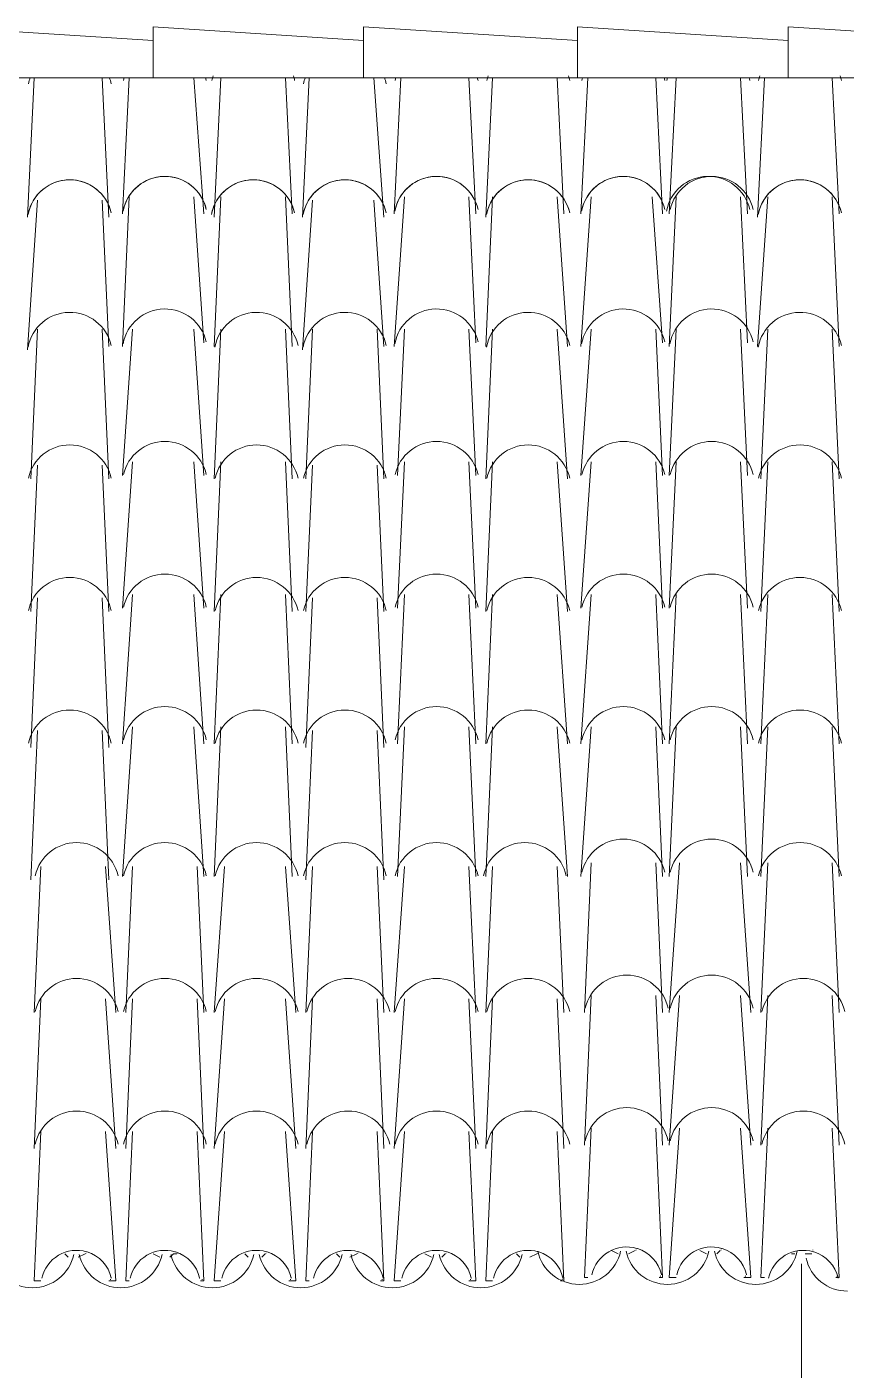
# Model space of a CAD drawing. Header units: millimetres. Extents: x -84160 to -61260, y -8771 to -3734.
# Drawn here: x -72131 to -70594, y -6252 to -3734 of the extents above; entities that cross this region are included whole.
import ezdxf

# ---------------------------------------------------------------- set-up
doc = ezdxf.new("R2010")
doc.units = ezdxf.units.MM
doc.layers.add('A-ALV-___-___-EXI', color=250, linetype='Continuous', lineweight=35)
doc.layers.add('A-COB-___-___-EXI', color=250, linetype='Continuous', lineweight=25)

msp = doc.modelspace()

# ---------------------------------------------------------------- linework, layer by layer
at = {"layer": 'A-ALV-___-___-EXI', "color": 28, "lineweight": 15}
msp.add_line((-70677.1, -8270.7), (-70677.1, -6053.4), dxfattribs=at)
at = {"layer": 'A-COB-___-___-EXI', "color": 28, "lineweight": 15}
for p, q in [((-72129.8, -4091), (-72117, -3829.7)), ((-71976.9, -4091), (-71989.6, -3829.7)), ((-71951.4, -4084.6), (-71938.6, -3829.7)), ((-71798.5, -4084.6), (-71817.6, -3829.7)), ((-71779.3, -4091), (-71766.6, -3829.7)), ((-71632.8, -4084.6), (-71645.5, -3829.7)), ((-71613.7, -4091), (-71600.9, -3829.7)), ((-71460.8, -4091), (-71479.9, -3829.7)), ((-71441.6, -4084.6), (-71428.9, -3829.7)), ((-71288.7, -4084.6), (-71301.5, -3829.7)), ((-71269.6, -4091), (-71256.9, -3829.7)), ((-71123.1, -4084.6), (-71135.8, -3829.7)), ((-71091.2, -4084.6), (-71078.5, -3829.7)), ((-70938.3, -4084.6), (-70951, -3829.7)), ((-70925.5, -4084.6), (-70912.8, -3829.7)), ((-70779, -4084.6), (-70791.7, -3829.7)), ((-70759.9, -4091), (-70747.1, -3829.7)), ((-70607, -4084.6), (-70619.7, -3829.7)), ((-71951.4, -4333.1), (-71938.6, -4052.8)), ((-71798.5, -4326.7), (-71817.6, -4052.8)), ((-71779.3, -4333.1), (-71766.6, -4052.8)), ((-71632.8, -4333.1), (-71645.5, -4052.8)), ((-71441.6, -4333.1), (-71422.5, -4052.8)), ((-71288.7, -4326.7), (-71301.5, -4052.8)), ((-71269.6, -4333.1), (-71256.9, -4052.8)), ((-71116.7, -4333.1), (-71135.8, -4052.8)), ((-71091.2, -4333.1), (-71072.1, -4052.8)), ((-70938.3, -4326.7), (-70957.4, -4052.8)), ((-70925.5, -4333.1), (-70912.8, -4052.8)), ((-70779, -4326.7), (-70791.7, -4052.8)), ((-70759.9, -4333.1), (-70740.8, -4052.8)), ((-70607, -4333.1), (-70619.7, -4052.8)), ((-72129.8, -4339.5), (-72110.7, -4059.1)), ((-71976.9, -4333.1), (-71989.6, -4059.1)), ((-71613.7, -4339.5), (-71594.6, -4059.1)), ((-71460.8, -4333.1), (-71479.9, -4059.1)), ((-72123.4, -4581.6), (-72110.7, -4301.2)), ((-71976.9, -4581.6), (-71989.6, -4301.2)), ((-71951.4, -4575.2), (-71932.3, -4301.2)), ((-71798.5, -4575.2), (-71817.6, -4301.2)), ((-71779.3, -4581.6), (-71766.6, -4301.2)), ((-71632.8, -4581.6), (-71645.5, -4301.2)), ((-71607.3, -4581.6), (-71594.6, -4301.2)), ((-71460.8, -4581.6), (-71473.5, -4301.2)), ((-71435.3, -4575.2), (-71422.5, -4301.2)), ((-71288.7, -4575.2), (-71301.5, -4301.2)), ((-71269.6, -4581.6), (-71256.9, -4301.2)), ((-71116.7, -4581.6), (-71135.8, -4301.2)), ((-71091.2, -4575.2), (-71072.1, -4301.2)), ((-70938.3, -4575.2), (-70951, -4301.2)), ((-70925.5, -4575.2), (-70912.8, -4301.2)), ((-70779, -4575.2), (-70791.7, -4301.2)), ((-70753.5, -4581.6), (-70740.8, -4301.2)), ((-70607, -4581.6), (-70619.7, -4301.2)), ((-72123.4, -4830.1), (-72110.7, -4556.1)), ((-71976.9, -4830.1), (-71989.6, -4556.1)), ((-71951.4, -4823.7), (-71932.3, -4549.7)), ((-71798.5, -4823.7), (-71817.6, -4549.7)), ((-71779.3, -4830.1), (-71766.6, -4549.7)), ((-71632.8, -4830.1), (-71645.5, -4549.7)), ((-71607.3, -4830.1), (-71594.6, -4556.1)), ((-71460.8, -4830.1), (-71473.5, -4556.1)), ((-71435.3, -4823.7), (-71422.5, -4549.7)), ((-71288.7, -4823.7), (-71301.5, -4549.7)), ((-71269.6, -4830.1), (-71256.9, -4549.7)), ((-71116.7, -4830.1), (-71135.8, -4549.7)), ((-71091.2, -4823.7), (-71072.1, -4549.7)), ((-70938.3, -4823.7), (-70951, -4549.7)), ((-70925.5, -4823.7), (-70912.8, -4549.7)), ((-70779, -4823.7), (-70791.7, -4549.7)), ((-70753.5, -4830.1), (-70740.8, -4549.7)), ((-70607, -4830.1), (-70619.7, -4549.7)), ((-72123.4, -5085), (-72110.7, -4804.6)), ((-71976.9, -5085), (-71989.6, -4804.6)), ((-71951.4, -5078.6), (-71932.3, -4798.2)), ((-71798.5, -5078.6), (-71817.6, -4798.2)), ((-71779.3, -5078.6), (-71766.6, -4798.2)), ((-71632.8, -5078.6), (-71645.5, -4798.2)), ((-71607.3, -5085), (-71594.6, -4804.6)), ((-71460.8, -5085), (-71473.5, -4804.6)), ((-71435.3, -5078.6), (-71422.5, -4798.2)), ((-71288.7, -5078.6), (-71301.5, -4798.2)), ((-71269.6, -5078.6), (-71256.9, -4798.2)), ((-71116.7, -5078.6), (-71135.8, -4798.2)), ((-71091.2, -5078.6), (-71072.1, -4798.2)), ((-70938.3, -5078.6), (-70951, -4798.2)), ((-70925.5, -5078.6), (-70912.8, -4798.2)), ((-70779, -5078.6), (-70791.7, -4798.2)), ((-70753.5, -5078.6), (-70740.8, -4798.2)), ((-70607, -5078.6), (-70619.7, -4798.2)), ((-72123.4, -5333.4), (-72110.7, -5053.1)), ((-71976.9, -5333.4), (-71989.6, -5053.1)), ((-71951.4, -5327.1), (-71932.3, -5046.7)), ((-71798.5, -5327.1), (-71817.6, -5046.7)), ((-71779.3, -5327.1), (-71766.6, -5046.7)), ((-71632.8, -5327.1), (-71645.5, -5046.7)), ((-71607.3, -5333.4), (-71594.6, -5053.1)), ((-71460.8, -5333.4), (-71473.5, -5053.1)), ((-71435.3, -5327.1), (-71422.5, -5046.7)), ((-71288.7, -5327.1), (-71301.5, -5046.7)), ((-71269.6, -5327.1), (-71256.9, -5046.7)), ((-71116.7, -5327.1), (-71135.8, -5046.7)), ((-71091.2, -5327.1), (-71072.1, -5046.7)), ((-70938.3, -5327.1), (-70951, -5046.7)), ((-70925.5, -5327.1), (-70912.8, -5046.7)), ((-70779, -5327.1), (-70791.7, -5046.7)), ((-70753.5, -5327.1), (-70740.8, -5046.7)), ((-70607, -5327.1), (-70619.7, -5046.7)), ((-72117, -5581.9), (-72104.3, -5308)), ((-71964.1, -5581.9), (-71983.2, -5308)), ((-71945, -5581.9), (-71932.3, -5308)), ((-71798.5, -5581.9), (-71811.2, -5308)), ((-71779.3, -5581.9), (-71760.2, -5308)), ((-71626.4, -5581.9), (-71645.5, -5308)), ((-71607.3, -5581.9), (-71594.6, -5308)), ((-71460.8, -5581.9), (-71473.5, -5308)), ((-71441.6, -5581.9), (-71422.5, -5308)), ((-71288.7, -5581.9), (-71301.5, -5308)), ((-71269.6, -5581.9), (-71256.9, -5308)), ((-71123.1, -5581.9), (-71135.8, -5308)), ((-71084.8, -5581.9), (-71072.1, -5301.6)), ((-70938.3, -5581.9), (-70951, -5301.6)), ((-70925.5, -5581.9), (-70906.4, -5301.6)), ((-70772.6, -5581.9), (-70791.7, -5301.6)), ((-70753.5, -5581.9), (-70740.8, -5301.6)), ((-70607, -5581.9), (-70619.7, -5301.6)), ((-72117, -5836.8), (-72104.3, -5556.4)), ((-71964.1, -5836.8), (-71983.2, -5556.4)), ((-71945, -5836.8), (-71932.3, -5556.4)), ((-71798.5, -5836.8), (-71811.2, -5556.4)), ((-71779.3, -5836.8), (-71760.2, -5556.4)), ((-71626.4, -5836.8), (-71645.5, -5556.4)), ((-71607.3, -5836.8), (-71594.6, -5556.4)), ((-71460.8, -5836.8), (-71473.5, -5556.4)), ((-71441.6, -5836.8), (-71422.5, -5556.4)), ((-71288.7, -5836.8), (-71301.5, -5556.4)), ((-71269.6, -5836.8), (-71256.9, -5556.4)), ((-71123.1, -5836.8), (-71135.8, -5556.4)), ((-71084.8, -5830.4), (-71072.1, -5550.1)), ((-70938.3, -5830.4), (-70951, -5550.1)), ((-70925.5, -5830.4), (-70906.4, -5550.1)), ((-70772.6, -5830.4), (-70791.7, -5550.1)), ((-70753.5, -5830.4), (-70740.8, -5550.1)), ((-70607, -5830.4), (-70619.7, -5550.1)), ((-72053.3, -6040.7), (-72059.7, -6034.3)), ((-72021.5, -6034.3), (-72034.2, -6040.7)), ((-71881.3, -6040.7), (-71894, -6034.3)), ((-71715.6, -6040.7), (-71722, -6034.3)), ((-71683.8, -6034.3), (-71690.1, -6040.7)), ((-71543.6, -6040.7), (-71550, -6034.3)), ((-71511.7, -6034.3), (-71524.5, -6040.7)), ((-71371.6, -6040.7), (-71384.3, -6034.3)), ((-71346.1, -6034.3), (-71352.4, -6040.7)), ((-71205.9, -6040.7), (-71212.3, -6034.3)), ((-71174, -6034.3), (-71186.8, -6040.7)), ((-71021.1, -6034.3), (-71033.9, -6027.9)), ((-70989.3, -6027.9), (-71002, -6034.3)), ((-70855.5, -6034.3), (-70868.2, -6027.9)), ((-70830, -6027.9), (-70836.3, -6034.3)), ((-70689.8, -6034.3), (-70696.2, -6034.3)), ((-70657.9, -6034.3), (-70670.7, -6034.3))]:
    msp.add_line(p, q, dxfattribs=at)
at = {"layer": 'A-COB-___-___-EXI', "color": 28, "lineweight": 15, "flags": 128}
for points in [[(-75188.1, -3734.2), (-75175.4, -3829.7), (-69906.1, -3829.7), (-66605.6, -5295.2), (-66567.4, -5199.6), (-66962.4, -5065.8)], [(-72295.4, -3829.7), (-72295.4, -3734.2), (-71894, -3759.7)], [(-71894, -3829.7), (-71894, -3734.2), (-71499, -3759.7)], [(-71499, -3829.7), (-71499, -3734.2), (-71097.6, -3759.7)], [(-71097.6, -3829.7), (-71097.6, -3734.2), (-70702.5, -3759.7)], [(-70702.5, -3829.7), (-70702.5, -3734.2), (-70301.1, -3759.7)], [(-72104.3, -6085.3), (-72117, -6085.3), (-72104.3, -5804.9)], [(-71976.9, -6085.3), (-71964.1, -6085.3), (-71983.2, -5804.9)], [(-71938.6, -6085.3), (-71945, -6085.3), (-71932.3, -5804.9)], [(-71804.8, -6085.3), (-71798.5, -6085.3), (-71811.2, -5804.9)], [(-71766.6, -6085.3), (-71779.3, -6085.3), (-71760.2, -5804.9)], [(-71639.2, -6085.3), (-71626.4, -6085.3), (-71645.5, -5804.9)], [(-71600.9, -6085.3), (-71607.3, -6085.3), (-71594.6, -5804.9)], [(-71467.1, -6085.3), (-71460.8, -6085.3), (-71473.5, -5804.9)], [(-71428.9, -6085.3), (-71441.6, -6085.3), (-71422.5, -5804.9)], [(-71301.5, -5804.9), (-71288.7, -6085.3), (-71295.1, -6085.3), (-71301.5, -6085.3)], [(-71256.9, -6085.3), (-71269.6, -6085.3), (-71256.9, -5804.9)], [(-71129.4, -6085.3), (-71123.1, -6085.3), (-71135.8, -5804.9)], [(-71078.5, -6078.9), (-71084.8, -6078.9), (-71072.1, -5798.6)], [(-70944.7, -6078.9), (-70938.3, -6078.9), (-70951, -5798.6)], [(-70912.8, -6078.9), (-70925.5, -6078.9), (-70906.4, -5798.6)], [(-70785.4, -6078.9), (-70772.6, -6078.9), (-70791.7, -5798.6)], [(-70747.1, -6078.9), (-70753.5, -6078.9), (-70740.8, -5798.6)], [(-70613.3, -6078.9), (-70607, -6078.9), (-70619.7, -5798.6)], [(-71849.4, -6034.3), (-71855.8, -6034.3), (-71862.2, -6040.7)]]:
    msp.add_lwpolyline(points, dxfattribs=at)
at = {"layer": 'A-COB-___-___-EXI', "color": 18, "lineweight": 9}
for points in [[(-71781.3, -3826.1), (-71782.3, -3828.9), (-71783.1, -3831.6), (-71783.8, -3834.5)], [(-71628.4, -3834.5), (-71629, -3831.6), (-71629.9, -3828.9), (-71630.8, -3826.1)], [(-71265.2, -3826.1), (-71266.2, -3828.9), (-71267, -3831.6), (-71267.7, -3834.5)], [(-71112.3, -3834.5), (-71112.9, -3831.6), (-71113.8, -3828.9), (-71114.7, -3826.1)], [(-70755.5, -3826.1), (-70756.5, -3828.9), (-70757.3, -3831.6), (-70758, -3834.5)], [(-70602.6, -3834.5), (-70603.2, -3831.6), (-70604.1, -3828.9), (-70605, -3826.1)], [(-72124.3, -3829.2), (-72125.8, -3833), (-72127, -3836.9), (-72127.9, -3840.9)], [(-71972.5, -3840.9), (-71973.4, -3836.9), (-71974.6, -3833), (-71976.1, -3829.2)], [(-71948.1, -3829.2), (-71948.6, -3830.9), (-71949.1, -3832.7), (-71949.5, -3834.5)], [(-71794.1, -3834.5), (-71794.5, -3832.7), (-71795, -3830.9), (-71795.5, -3829.2)], [(-71608.2, -3829.2), (-71609.7, -3833), (-71610.9, -3836.9), (-71611.8, -3840.9)], [(-71456.4, -3840.9), (-71457.3, -3836.9), (-71458.5, -3833), (-71460, -3829.2)], [(-71438.4, -3829.2), (-71438.9, -3830.9), (-71439.4, -3832.7), (-71439.8, -3834.5)], [(-71284.3, -3834.5), (-71284.8, -3832.7), (-71285.2, -3830.9), (-71285.7, -3829.2)], [(-71087.9, -3829.2), (-71088.4, -3830.9), (-71088.9, -3832.7), (-71089.3, -3834.5)], [(-70933.9, -3834.5), (-70934.3, -3832.7), (-70934.8, -3830.9), (-70935.3, -3829.2)], [(-70928.6, -3829.2), (-70929.1, -3830.9), (-70929.6, -3832.7), (-70930, -3834.5)], [(-70774.6, -3834.5), (-70775, -3832.7), (-70775.5, -3830.9), (-70776, -3829.2)], [(-72051.8, -4020.9), (-72089.6, -4021.7), (-72121.5, -4048.9), (-72128.5, -4086)], [(-72050.1, -4020.9), (-72087.5, -4020.9), (-72119.7, -4046.7), (-72127.9, -4083)], [(-71972.5, -4082.8), (-71980.9, -4046), (-72014, -4020.2), (-72051.8, -4020.9)], [(-71972.5, -4083), (-71980.6, -4046.7), (-72012.9, -4020.9), (-72050.1, -4020.9)], [(-71873.4, -4014.5), (-71911.2, -4015.3), (-71943.1, -4042.5), (-71950.1, -4079.6)], [(-71871.7, -4014.5), (-71909.1, -4014.5), (-71941.3, -4040.3), (-71949.5, -4076.7)], [(-71794.1, -4076.5), (-71802.5, -4039.6), (-71835.6, -4013.8), (-71873.4, -4014.5)], [(-71794.1, -4076.7), (-71802.2, -4040.3), (-71834.5, -4014.5), (-71871.7, -4014.5)], [(-71707.7, -4020.9), (-71745.5, -4021.7), (-71777.5, -4048.9), (-71784.4, -4086)], [(-71706.1, -4020.9), (-71743.4, -4020.9), (-71775.7, -4046.7), (-71783.8, -4083)], [(-71628.4, -4082.8), (-71636.9, -4046), (-71669.9, -4020.2), (-71707.7, -4020.9)], [(-71628.4, -4083), (-71636.6, -4046.7), (-71668.8, -4020.9), (-71706.1, -4020.9)], [(-71535.7, -4020.9), (-71573.5, -4021.7), (-71605.4, -4048.9), (-71612.4, -4086)], [(-71534, -4020.9), (-71571.4, -4020.9), (-71603.6, -4046.7), (-71611.8, -4083)], [(-71456.4, -4082.8), (-71464.8, -4046), (-71497.9, -4020.2), (-71535.7, -4020.9)], [(-71456.4, -4083), (-71464.5, -4046.7), (-71496.8, -4020.9), (-71534, -4020.9)], [(-71363.7, -4014.5), (-71401.4, -4015.3), (-71433.4, -4042.5), (-71440.3, -4079.6)], [(-71362, -4014.5), (-71399.3, -4014.5), (-71431.6, -4040.3), (-71439.8, -4076.7)], [(-71284.3, -4076.5), (-71292.8, -4039.6), (-71325.9, -4013.8), (-71363.7, -4014.5)], [(-71284.3, -4076.7), (-71292.5, -4040.3), (-71324.8, -4014.5), (-71362, -4014.5)], [(-71191.7, -4020.9), (-71229.4, -4021.7), (-71261.4, -4048.9), (-71268.3, -4086)], [(-71190, -4020.9), (-71227.3, -4020.9), (-71259.6, -4046.7), (-71267.7, -4083)], [(-71112.3, -4082.8), (-71120.8, -4046), (-71153.8, -4020.2), (-71191.7, -4020.9)], [(-71112.3, -4083), (-71120.5, -4046.7), (-71152.7, -4020.9), (-71190, -4020.9)], [(-71013.2, -4014.5), (-71051, -4015.3), (-71083, -4042.5), (-71089.9, -4079.6)], [(-71011.6, -4014.5), (-71048.9, -4014.5), (-71081.2, -4040.3), (-71089.3, -4076.7)], [(-70933.9, -4076.5), (-70942.4, -4039.6), (-70975.4, -4013.8), (-71013.2, -4014.5)], [(-70933.9, -4076.7), (-70942.1, -4040.3), (-70974.3, -4014.5), (-71011.6, -4014.5)], [(-70854, -4014.5), (-70891.7, -4015.3), (-70923.7, -4042.5), (-70930.6, -4079.6)], [(-70845.9, -4014.5), (-70883.2, -4014.5), (-70915.5, -4040.3), (-70923.7, -4076.7)], [(-70774.6, -4076.5), (-70783.1, -4039.6), (-70816.1, -4013.8), (-70854, -4014.5)], [(-70768.2, -4076.7), (-70776.4, -4040.3), (-70808.7, -4014.5), (-70845.9, -4014.5)], [(-70681.9, -4020.9), (-70719.7, -4021.7), (-70751.6, -4048.9), (-70758.6, -4086)], [(-70680.2, -4020.9), (-70717.6, -4020.9), (-70749.8, -4046.7), (-70758, -4083)], [(-70602.6, -4082.8), (-70611, -4046), (-70644.1, -4020.2), (-70681.9, -4020.9)], [(-70602.6, -4083), (-70610.7, -4046.7), (-70643, -4020.9), (-70680.2, -4020.9)], [(-72051.8, -4269.4), (-72089.6, -4270.2), (-72121.5, -4297.4), (-72128.5, -4334.5)], [(-71972.5, -4331.3), (-71980.9, -4294.5), (-72014, -4268.7), (-72051.8, -4269.4)], [(-71873.4, -4263), (-71911.2, -4263.8), (-71943.1, -4291), (-71950.1, -4328.1)], [(-71794.1, -4324.9), (-71802.5, -4288.1), (-71835.6, -4262.3), (-71873.4, -4263)], [(-71701.4, -4269.4), (-71739.1, -4270.2), (-71771.1, -4297.4), (-71778, -4334.5)], [(-71622, -4331.3), (-71630.5, -4294.5), (-71663.6, -4268.7), (-71701.4, -4269.4)], [(-71535.7, -4269.4), (-71573.5, -4270.2), (-71605.4, -4297.4), (-71612.4, -4334.5)], [(-71456.4, -4331.3), (-71464.8, -4294.5), (-71497.9, -4268.7), (-71535.7, -4269.4)], [(-71363.7, -4263), (-71401.4, -4263.8), (-71433.4, -4291), (-71440.3, -4328.1)], [(-71284.3, -4324.9), (-71292.8, -4288.1), (-71325.9, -4262.3), (-71363.7, -4263)], [(-71191.7, -4269.4), (-71229.4, -4270.2), (-71261.4, -4297.4), (-71268.3, -4334.5)], [(-71112.3, -4331.3), (-71120.8, -4294.5), (-71153.8, -4268.7), (-71191.7, -4269.4)], [(-71013.2, -4263), (-71051, -4263.8), (-71083, -4291), (-71089.9, -4328.1)], [(-70933.9, -4324.9), (-70942.4, -4288.1), (-70975.4, -4262.3), (-71013.2, -4263)], [(-70847.6, -4263), (-70885.3, -4263.8), (-70917.3, -4291), (-70924.2, -4328.1)], [(-70768.2, -4324.9), (-70776.7, -4288.1), (-70809.8, -4262.3), (-70847.6, -4263)], [(-70681.9, -4269.4), (-70719.7, -4270.2), (-70751.6, -4297.4), (-70758.6, -4334.5)], [(-70602.6, -4331.3), (-70611, -4294.5), (-70644.1, -4268.7), (-70681.9, -4269.4)], [(-72050.1, -4517.9), (-72087.5, -4517.9), (-72119.7, -4543.7), (-72127.9, -4580)], [(-71972.5, -4580), (-71980.6, -4543.7), (-72012.9, -4517.9), (-72050.1, -4517.9)], [(-71871.7, -4511.5), (-71909.1, -4511.5), (-71941.3, -4537.3), (-71949.5, -4573.6)], [(-71794.1, -4573.6), (-71802.2, -4537.3), (-71834.5, -4511.5), (-71871.7, -4511.5)], [(-71699.7, -4517.9), (-71737, -4517.9), (-71769.3, -4543.7), (-71777.5, -4580)], [(-71622, -4580), (-71630.2, -4543.7), (-71662.5, -4517.9), (-71699.7, -4517.9)], [(-71534, -4517.9), (-71571.4, -4517.9), (-71603.6, -4543.7), (-71611.8, -4580)], [(-71456.4, -4580), (-71464.5, -4543.7), (-71496.8, -4517.9), (-71534, -4517.9)], [(-71362, -4511.5), (-71399.3, -4511.5), (-71431.6, -4537.3), (-71439.8, -4573.6)], [(-71284.3, -4573.6), (-71292.5, -4537.3), (-71324.8, -4511.5), (-71362, -4511.5)], [(-71190, -4517.9), (-71227.3, -4517.9), (-71259.6, -4543.7), (-71267.7, -4580)], [(-71112.3, -4580), (-71120.5, -4543.7), (-71152.7, -4517.9), (-71190, -4517.9)], [(-71011.6, -4511.5), (-71048.9, -4511.5), (-71081.2, -4537.3), (-71089.3, -4573.6)], [(-70933.9, -4573.6), (-70942.1, -4537.3), (-70974.3, -4511.5), (-71011.6, -4511.5)], [(-70845.9, -4511.5), (-70883.2, -4511.5), (-70915.5, -4537.3), (-70923.7, -4573.6)], [(-70768.2, -4573.6), (-70776.4, -4537.3), (-70808.7, -4511.5), (-70845.9, -4511.5)], [(-70680.2, -4517.9), (-70717.6, -4517.9), (-70749.8, -4543.7), (-70758, -4580)], [(-70602.6, -4580), (-70610.7, -4543.7), (-70643, -4517.9), (-70680.2, -4517.9)], [(-72050.1, -4766.4), (-72087.5, -4766.4), (-72119.7, -4792.2), (-72127.9, -4828.5)], [(-71972.5, -4828.5), (-71980.6, -4792.2), (-72012.9, -4766.4), (-72050.1, -4766.4)], [(-71871.7, -4760), (-71909.1, -4760), (-71941.3, -4785.8), (-71949.5, -4822.1)], [(-71794.1, -4822.1), (-71802.2, -4785.8), (-71834.5, -4760), (-71871.7, -4760)], [(-71699.7, -4766.4), (-71737, -4766.4), (-71769.3, -4792.2), (-71777.5, -4828.5)], [(-71622, -4828.5), (-71630.2, -4792.2), (-71662.5, -4766.4), (-71699.7, -4766.4)], [(-71534, -4766.4), (-71571.4, -4766.4), (-71603.6, -4792.2), (-71611.8, -4828.5)], [(-71456.4, -4828.5), (-71464.5, -4792.2), (-71496.8, -4766.4), (-71534, -4766.4)], [(-71362, -4760), (-71399.3, -4760), (-71431.6, -4785.8), (-71439.8, -4822.1)], [(-71284.3, -4822.1), (-71292.5, -4785.8), (-71324.8, -4760), (-71362, -4760)], [(-71190, -4766.4), (-71227.3, -4766.4), (-71259.6, -4792.2), (-71267.7, -4828.5)], [(-71112.3, -4828.5), (-71120.5, -4792.2), (-71152.7, -4766.4), (-71190, -4766.4)], [(-71011.6, -4760), (-71048.9, -4760), (-71081.2, -4785.8), (-71089.3, -4822.1)], [(-70933.9, -4822.1), (-70942.1, -4785.8), (-70974.3, -4760), (-71011.6, -4760)], [(-70845.9, -4760), (-70883.2, -4760), (-70915.5, -4785.8), (-70923.7, -4822.1)], [(-70768.2, -4822.1), (-70776.4, -4785.8), (-70808.7, -4760), (-70845.9, -4760)], [(-70680.2, -4766.4), (-70717.6, -4766.4), (-70749.8, -4792.2), (-70758, -4828.5)], [(-70602.6, -4828.5), (-70610.7, -4792.2), (-70643, -4766.4), (-70680.2, -4766.4)], [(-71871.7, -5008.5), (-71909.1, -5008.5), (-71941.3, -5034.3), (-71949.5, -5070.6)], [(-71794.1, -5070.6), (-71802.2, -5034.3), (-71834.5, -5008.5), (-71871.7, -5008.5)], [(-71362, -5008.5), (-71399.3, -5008.5), (-71431.6, -5034.3), (-71439.8, -5070.6)], [(-71284.3, -5070.6), (-71292.5, -5034.3), (-71324.8, -5008.5), (-71362, -5008.5)], [(-71011.6, -5008.5), (-71048.9, -5008.5), (-71081.2, -5034.3), (-71089.3, -5070.6)], [(-70933.9, -5070.6), (-70942.1, -5034.3), (-70974.3, -5008.5), (-71011.6, -5008.5)], [(-70845.9, -5008.5), (-70883.2, -5008.5), (-70915.5, -5034.3), (-70923.7, -5070.6)], [(-70768.2, -5070.6), (-70776.4, -5034.3), (-70808.7, -5008.5), (-70845.9, -5008.5)], [(-72050.1, -5014.9), (-72087.5, -5014.9), (-72119.7, -5040.7), (-72127.9, -5077)], [(-71972.5, -5077), (-71980.6, -5040.7), (-72012.9, -5014.9), (-72050.1, -5014.9)], [(-71699.7, -5014.9), (-71737, -5014.9), (-71769.3, -5040.7), (-71777.5, -5077)], [(-71622, -5077), (-71630.2, -5040.7), (-71662.5, -5014.9), (-71699.7, -5014.9)], [(-71534, -5014.9), (-71571.4, -5014.9), (-71603.6, -5040.7), (-71611.8, -5077)], [(-71456.4, -5077), (-71464.5, -5040.7), (-71496.8, -5014.9), (-71534, -5014.9)], [(-71190, -5014.9), (-71227.3, -5014.9), (-71259.6, -5040.7), (-71267.7, -5077)], [(-71112.3, -5077), (-71120.5, -5040.7), (-71152.7, -5014.9), (-71190, -5014.9)], [(-70680.2, -5014.9), (-70717.6, -5014.9), (-70749.8, -5040.7), (-70758, -5077)], [(-70602.6, -5077), (-70610.7, -5040.7), (-70643, -5014.9), (-70680.2, -5014.9)], [(-71011.6, -5257), (-71048.9, -5257), (-71081.2, -5282.8), (-71089.3, -5319.1)], [(-70933.9, -5319.1), (-70942.1, -5282.8), (-70974.3, -5257), (-71011.6, -5257)], [(-70845.9, -5257), (-70883.2, -5257), (-70915.5, -5282.8), (-70923.7, -5319.1)], [(-70768.2, -5319.1), (-70776.4, -5282.8), (-70808.7, -5257), (-70845.9, -5257)], [(-72037.4, -5263.4), (-72074.7, -5263.4), (-72107, -5289.1), (-72115.1, -5325.5)], [(-71959.7, -5325.5), (-71967.9, -5289.1), (-72000.2, -5263.4), (-72037.4, -5263.4)], [(-71871.7, -5263.4), (-71909.1, -5263.4), (-71941.3, -5289.1), (-71949.5, -5325.5)], [(-71794.1, -5325.5), (-71802.2, -5289.1), (-71834.5, -5263.4), (-71871.7, -5263.4)], [(-71699.7, -5263.4), (-71737, -5263.4), (-71769.3, -5289.1), (-71777.5, -5325.5)], [(-71622, -5325.5), (-71630.2, -5289.1), (-71662.5, -5263.4), (-71699.7, -5263.4)], [(-71534, -5263.4), (-71571.4, -5263.4), (-71603.6, -5289.1), (-71611.8, -5325.5)], [(-71456.4, -5325.5), (-71464.5, -5289.1), (-71496.8, -5263.4), (-71534, -5263.4)], [(-71362, -5263.4), (-71399.3, -5263.4), (-71431.6, -5289.1), (-71439.8, -5325.5)], [(-71284.3, -5325.5), (-71292.5, -5289.1), (-71324.8, -5263.4), (-71362, -5263.4)], [(-71196.3, -5263.4), (-71233.7, -5263.4), (-71265.9, -5289.1), (-71274.1, -5325.5)], [(-71118.7, -5325.5), (-71126.8, -5289.1), (-71159.1, -5263.4), (-71196.3, -5263.4)], [(-70680.2, -5263.4), (-70717.6, -5263.4), (-70749.8, -5289.1), (-70758, -5325.5)], [(-70602.6, -5325.5), (-70610.7, -5289.1), (-70643, -5263.4), (-70680.2, -5263.4)], [(-71005.2, -5511.8), (-71042.5, -5511.8), (-71074.8, -5537.6), (-71083, -5574)], [(-70927.5, -5574), (-70935.7, -5537.6), (-70968, -5511.8), (-71005.2, -5511.8)], [(-70845.9, -5511.8), (-70883.2, -5511.8), (-70915.5, -5537.6), (-70923.7, -5574)], [(-70768.2, -5574), (-70776.4, -5537.6), (-70808.7, -5511.8), (-70845.9, -5511.8)], [(-72037.4, -5518.2), (-72074.7, -5518.2), (-72107, -5544), (-72115.1, -5580.4)], [(-71959.7, -5580.4), (-71967.9, -5544), (-72000.2, -5518.2), (-72037.4, -5518.2)], [(-71871.7, -5518.2), (-71909.1, -5518.2), (-71941.3, -5544), (-71949.5, -5580.4)], [(-71794.1, -5580.4), (-71802.2, -5544), (-71834.5, -5518.2), (-71871.7, -5518.2)], [(-71699.7, -5518.2), (-71737, -5518.2), (-71769.3, -5544), (-71777.5, -5580.4)], [(-71622, -5580.4), (-71630.2, -5544), (-71662.5, -5518.2), (-71699.7, -5518.2)], [(-71527.7, -5518.2), (-71565, -5518.2), (-71597.3, -5544), (-71605.4, -5580.4)], [(-71450, -5580.4), (-71458.2, -5544), (-71490.4, -5518.2), (-71527.7, -5518.2)], [(-71362, -5518.2), (-71399.3, -5518.2), (-71431.6, -5544), (-71439.8, -5580.4)], [(-71284.3, -5580.4), (-71292.5, -5544), (-71324.8, -5518.2), (-71362, -5518.2)], [(-71190, -5518.2), (-71227.3, -5518.2), (-71259.6, -5544), (-71267.7, -5580.4)], [(-71112.3, -5580.4), (-71120.5, -5544), (-71152.7, -5518.2), (-71190, -5518.2)], [(-70673.9, -5518.2), (-70711.2, -5518.2), (-70743.5, -5544), (-70751.6, -5580.4)], [(-70596.2, -5580.4), (-70604.4, -5544), (-70636.6, -5518.2), (-70673.9, -5518.2)], [(-72037.4, -5766.7), (-72074.7, -5766.7), (-72107, -5792.5), (-72115.1, -5828.8)], [(-71959.7, -5828.8), (-71967.9, -5792.5), (-72000.2, -5766.7), (-72037.4, -5766.7)], [(-71871.7, -5766.7), (-71909.1, -5766.7), (-71941.3, -5792.5), (-71949.5, -5828.8)], [(-71794.1, -5828.8), (-71802.2, -5792.5), (-71834.5, -5766.7), (-71871.7, -5766.7)], [(-71699.7, -5766.7), (-71737, -5766.7), (-71769.3, -5792.5), (-71777.5, -5828.8)], [(-71622, -5828.8), (-71630.2, -5792.5), (-71662.5, -5766.7), (-71699.7, -5766.7)], [(-71527.7, -5766.7), (-71565, -5766.7), (-71597.3, -5792.5), (-71605.4, -5828.8)], [(-71450, -5828.8), (-71458.2, -5792.5), (-71490.4, -5766.7), (-71527.7, -5766.7)], [(-71362, -5766.7), (-71399.3, -5766.7), (-71431.6, -5792.5), (-71439.8, -5828.8)], [(-71284.3, -5828.8), (-71292.5, -5792.5), (-71324.8, -5766.7), (-71362, -5766.7)], [(-71190, -5766.7), (-71227.3, -5766.7), (-71259.6, -5792.5), (-71267.7, -5828.8)], [(-71112.3, -5828.8), (-71120.5, -5792.5), (-71152.7, -5766.7), (-71190, -5766.7)], [(-71005.2, -5760.3), (-71042.5, -5760.3), (-71074.8, -5786.1), (-71083, -5822.5)], [(-70927.5, -5822.5), (-70935.7, -5786.1), (-70968, -5760.3), (-71005.2, -5760.3)], [(-70845.9, -5760.3), (-70883.2, -5760.3), (-70915.5, -5786.1), (-70923.7, -5822.5)], [(-70768.2, -5822.5), (-70776.4, -5786.1), (-70808.7, -5760.3), (-70845.9, -5760.3)], [(-70673.9, -5766.7), (-70711.2, -5766.7), (-70743.5, -5792.5), (-70751.6, -5828.8)], [(-70596.2, -5828.8), (-70604.4, -5792.5), (-70636.6, -5766.7), (-70673.9, -5766.7)], [(-72198, -6035.9), (-72189.8, -6072.2), (-72157.6, -6098), (-72120.2, -6098)], [(-72120.2, -6098), (-72083, -6098), (-72050.7, -6072.2), (-72042.6, -6035.9)], [(-72071.3, -6037.2), (-72087.3, -6046.6), (-72098.6, -6062.1), (-72102.7, -6080.2)], [(-72018.7, -6030.6), (-72036.4, -6025.4), (-72055.5, -6027.8), (-72071.3, -6037.2)], [(-72032.3, -6035.9), (-72024.2, -6072.2), (-71991.9, -6098), (-71954.6, -6098)], [(-72019.9, -6033.1), (-72019.9, -6033.2), (-72019.8, -6033.4), (-72019.8, -6033.6)], [(-72017.6, -6030.9), (-72017.9, -6030.8), (-72018.3, -6030.7), (-72018.7, -6030.6)], [(-71972.3, -6079.6), (-71977.7, -6056.5), (-71994.9, -6038), (-72017.6, -6030.9)], [(-71954.6, -6098), (-71917.3, -6098), (-71885.1, -6072.2), (-71876.9, -6035.9)], [(-71905.7, -6037.2), (-71921.6, -6046.6), (-71933, -6062.1), (-71937.1, -6080.2)], [(-71853, -6030.6), (-71870.7, -6025.4), (-71889.9, -6027.8), (-71905.7, -6037.2)], [(-71860.3, -6035.9), (-71852.1, -6072.2), (-71819.9, -6098), (-71782.5, -6098)], [(-71851.9, -6030.9), (-71852.2, -6030.8), (-71852.6, -6030.7), (-71853, -6030.6)], [(-71806.6, -6079.6), (-71812, -6056.5), (-71829.2, -6038), (-71851.9, -6030.9)], [(-71847.8, -6033.1), (-71847.8, -6033.2), (-71847.7, -6033.4), (-71847.7, -6033.6)], [(-71782.5, -6098), (-71745.3, -6098), (-71713, -6072.2), (-71704.9, -6035.9)], [(-71733.6, -6037.2), (-71749.6, -6046.6), (-71760.9, -6062.1), (-71765, -6080.2)], [(-71681, -6030.6), (-71698.7, -6025.4), (-71717.8, -6027.8), (-71733.6, -6037.2)], [(-71694.6, -6035.9), (-71686.5, -6072.2), (-71654.2, -6098), (-71616.9, -6098)], [(-71682.2, -6033.1), (-71682.2, -6033.2), (-71682.1, -6033.4), (-71682.1, -6033.6)], [(-71679.9, -6030.9), (-71680.2, -6030.8), (-71680.6, -6030.7), (-71681, -6030.6)], [(-71634.6, -6079.6), (-71640, -6056.5), (-71657.2, -6038), (-71679.9, -6030.9)], [(-71616.9, -6098), (-71579.6, -6098), (-71547.4, -6072.2), (-71539.2, -6035.9)], [(-71561.6, -6037.2), (-71577.5, -6046.6), (-71588.9, -6062.1), (-71593, -6080.2)], [(-71509, -6030.6), (-71526.7, -6025.4), (-71545.8, -6027.8), (-71561.6, -6037.2)], [(-71522.6, -6035.9), (-71514.4, -6072.2), (-71482.2, -6098), (-71444.8, -6098)], [(-71510.2, -6033.1), (-71510.2, -6033.2), (-71510.1, -6033.4), (-71510.1, -6033.6)], [(-71507.9, -6030.9), (-71508.1, -6030.8), (-71508.5, -6030.7), (-71509, -6030.6)], [(-71462.5, -6079.6), (-71467.9, -6056.5), (-71485.2, -6038), (-71507.9, -6030.9)], [(-71444.8, -6098), (-71407.6, -6098), (-71375.3, -6072.2), (-71367.2, -6035.9)], [(-71396, -6037.2), (-71411.9, -6046.6), (-71423.2, -6062.1), (-71427.3, -6080.2)], [(-71343.3, -6030.6), (-71361, -6025.4), (-71380.1, -6027.8), (-71396, -6037.2)], [(-71356.9, -6035.9), (-71348.8, -6072.2), (-71316.5, -6098), (-71279.2, -6098)], [(-71344.5, -6033.1), (-71344.5, -6033.2), (-71344.4, -6033.4), (-71344.4, -6033.6)], [(-71342.2, -6030.9), (-71342.5, -6030.8), (-71342.9, -6030.7), (-71343.3, -6030.6)], [(-71296.9, -6079.6), (-71302.3, -6056.5), (-71319.5, -6038), (-71342.2, -6030.9)], [(-71279.2, -6098), (-71241.9, -6098), (-71209.7, -6072.2), (-71201.5, -6035.9)], [(-71223.9, -6037.2), (-71239.8, -6046.6), (-71251.2, -6062.1), (-71255.3, -6080.2)], [(-71171.3, -6030.6), (-71189, -6025.4), (-71208.1, -6027.8), (-71223.9, -6037.2)], [(-71172.5, -6033.1), (-71172.5, -6033.2), (-71172.4, -6033.4), (-71172.4, -6033.6)], [(-71172.2, -6029.5), (-71164, -6065.9), (-71131.7, -6091.7), (-71094.4, -6091.7)], [(-71170.2, -6030.9), (-71170.4, -6030.8), (-71170.9, -6030.7), (-71171.3, -6030.6)], [(-71124.9, -6079.6), (-71130.2, -6056.5), (-71147.5, -6038), (-71170.2, -6030.9)], [(-71094.4, -6091.7), (-71057.2, -6091.7), (-71024.9, -6065.9), (-71016.7, -6029.5)], [(-71039.1, -6030.8), (-71055.1, -6040.2), (-71066.4, -6055.7), (-71070.5, -6073.8)], [(-70986.5, -6024.2), (-71004.2, -6019.1), (-71023.3, -6021.5), (-71039.1, -6030.8)], [(-71006.5, -6029.5), (-70998.3, -6065.9), (-70966.1, -6091.7), (-70928.7, -6091.7)], [(-70987.7, -6026.7), (-70987.7, -6026.9), (-70987.6, -6027.1), (-70987.6, -6027.3)], [(-70985.4, -6024.6), (-70985.7, -6024.5), (-70986.1, -6024.4), (-70986.5, -6024.2)], [(-70940.1, -6073.2), (-70945.5, -6050.1), (-70962.7, -6031.6), (-70985.4, -6024.6)], [(-70928.7, -6091.7), (-70891.5, -6091.7), (-70859.2, -6065.9), (-70851.1, -6029.5)], [(-70879.9, -6030.8), (-70895.8, -6040.2), (-70907.1, -6055.7), (-70911.2, -6073.8)], [(-70827.2, -6024.2), (-70844.9, -6019.1), (-70864, -6021.5), (-70879.9, -6030.8)], [(-70840.8, -6029.5), (-70832.7, -6065.9), (-70800.4, -6091.7), (-70763.1, -6091.7)], [(-70828.4, -6026.7), (-70828.4, -6026.9), (-70828.3, -6027.1), (-70828.3, -6027.3)], [(-70826.1, -6024.6), (-70826.4, -6024.5), (-70826.8, -6024.4), (-70827.2, -6024.2)], [(-70780.8, -6073.2), (-70786.2, -6050.1), (-70803.4, -6031.6), (-70826.1, -6024.6)], [(-70763.1, -6091.7), (-70725.8, -6091.7), (-70693.6, -6065.9), (-70685.4, -6029.5)], [(-70707.8, -6037.2), (-70723.7, -6046.6), (-70735.1, -6062.1), (-70739.2, -6080.2)], [(-70655.2, -6030.6), (-70672.9, -6025.4), (-70692, -6027.8), (-70707.8, -6037.2)], [(-70668.8, -6042.3), (-70660.6, -6078.6), (-70628.4, -6104.4), (-70591, -6104.4)], [(-70656.4, -6026.7), (-70656.4, -6026.9), (-70656.3, -6027.1), (-70656.3, -6027.3)], [(-70654.1, -6030.9), (-70654.3, -6030.8), (-70654.8, -6030.7), (-70655.2, -6030.6)], [(-70608.8, -6079.6), (-70614.1, -6056.5), (-70631.4, -6038), (-70654.1, -6030.9)], [(-71974.5, -6082.3), (-71974.1, -6082.4), (-71973.8, -6082.5), (-71973.4, -6082.6)], [(-71972.2, -6080.2), (-71972.2, -6080), (-71972.3, -6079.8), (-71972.3, -6079.6)], [(-71806.5, -6080.2), (-71806.5, -6080), (-71806.6, -6079.8), (-71806.6, -6079.6)], [(-71802.4, -6082.3), (-71802, -6082.4), (-71801.7, -6082.5), (-71801.3, -6082.6)], [(-71636.8, -6082.3), (-71636.4, -6082.4), (-71636.1, -6082.5), (-71635.7, -6082.6)], [(-71634.5, -6080.2), (-71634.5, -6080), (-71634.6, -6079.8), (-71634.6, -6079.6)], [(-71464.7, -6082.3), (-71464.4, -6082.4), (-71464.1, -6082.5), (-71463.6, -6082.6)], [(-71462.4, -6080.2), (-71462.4, -6080), (-71462.5, -6079.8), (-71462.5, -6079.6)], [(-71299.1, -6082.3), (-71298.7, -6082.4), (-71298.4, -6082.5), (-71298, -6082.6)], [(-71296.8, -6080.2), (-71296.8, -6080), (-71296.9, -6079.8), (-71296.9, -6079.6)], [(-71127, -6082.3), (-71126.7, -6082.4), (-71126.4, -6082.5), (-71125.9, -6082.6)], [(-71124.8, -6080.2), (-71124.8, -6080), (-71124.9, -6079.8), (-71124.9, -6079.6)], [(-70942.3, -6075.9), (-70941.9, -6076), (-70941.6, -6076.1), (-70941.2, -6076.2)], [(-70940, -6073.8), (-70940, -6073.6), (-70940.1, -6073.4), (-70940.1, -6073.2)], [(-70783, -6075.9), (-70782.6, -6076), (-70782.3, -6076.1), (-70781.9, -6076.2)], [(-70780.7, -6073.8), (-70780.7, -6073.6), (-70780.8, -6073.4), (-70780.8, -6073.2)], [(-70610.9, -6075.9), (-70610.6, -6076), (-70610.3, -6076.1), (-70609.8, -6076.2)], [(-70608.7, -6080.2), (-70608.7, -6080), (-70608.8, -6079.8), (-70608.8, -6079.6)]]:
    msp.add_open_spline(points, degree=3, dxfattribs=at)

doc.saveas('drawing.dxf')
